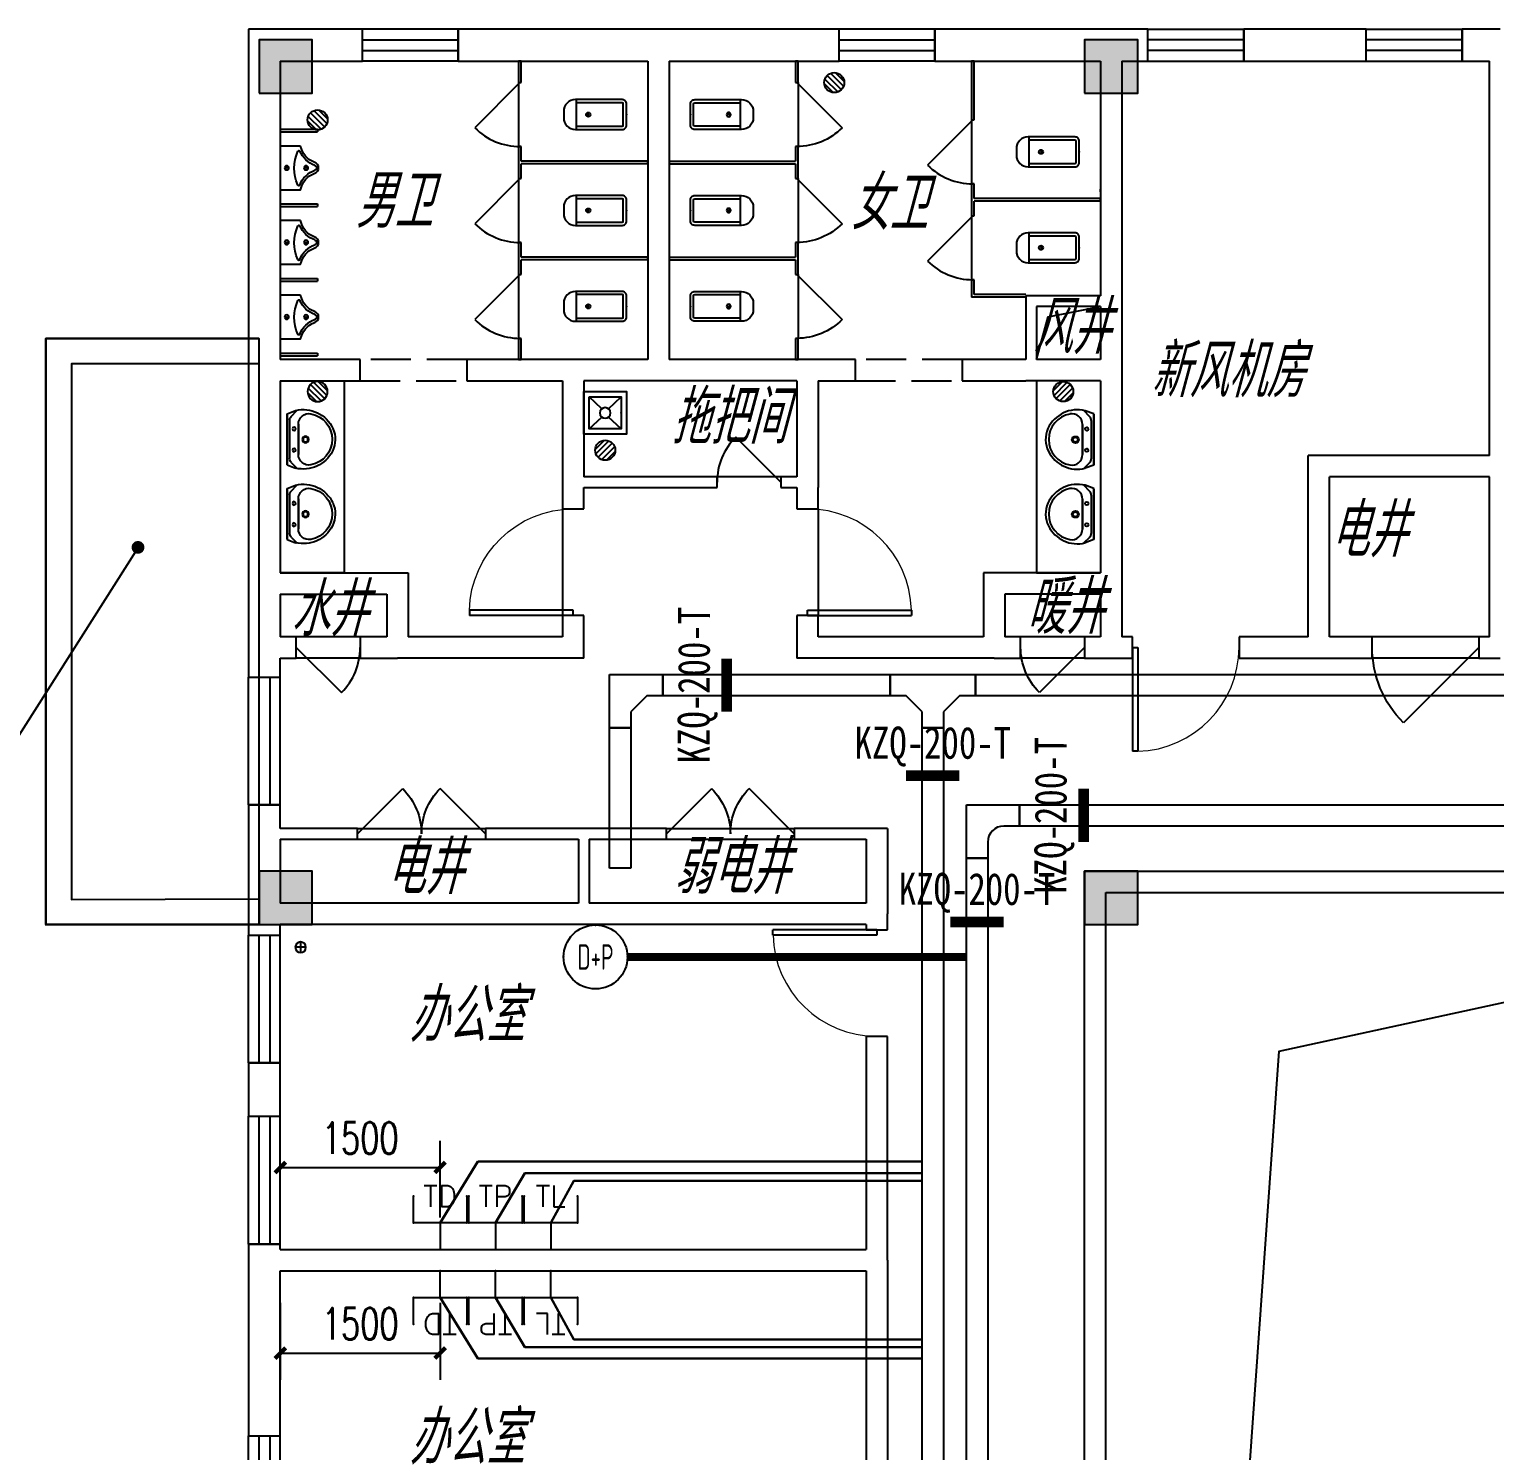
# Model space of a CAD drawing. Extents: x 1398449 to 2142961, y 256969 to 1032940.
# Drawn here: x 1516935 to 1530691, y 717331 to 730669 of the extents above; entities that cross this region are included whole.
import ezdxf
from ezdxf.enums import TextEntityAlignment as Align

# ---------------------------------------------------------------- set-up
doc = ezdxf.new("R2010")
doc.units = 0
doc.header["$LTSCALE"] = 1500
doc.header["$PDSIZE"] = 50
doc.linetypes.add('DASH', pattern=[0.35, 0.25, -0.1])
for name, color, linetype in [('1-建筑底图', 8, 'Continuous'), ('CABLETRAY_PDS', 6, 'Continuous'), ('EQUIP-通讯', 3, 'Continuous'), ('TEL_DIM', 3, 'Continuous'), ('WIRE-综合布线', 5, 'Continuous'), ('光纤点位', 3, 'Continuous'), ('内网桥架', 1, 'Continuous'), ('抗震支吊架', 2, 'Continuous'), ('排水', 153, 'Continuous'), ('红机电话', 3, 'Continuous'), ('蓝机电话', 3, 'Continuous')]:
    doc.layers.add(name, color=color, linetype=linetype)
doc.layers.add('内网线路', color=1, linetype='Continuous', lineweight=30)
doc.styles.add('_TCH_DIM_T3', font='SIMPLEX', dxfattribs={"width": 0.705882, "bigfont": 'GBCBIG'})
doc.styles.add('_TEL_ATTDEF', font='GBENOR', dxfattribs={"width": 0.8, "height": 3, "bigfont": 'GBCBIG'})
doc.styles.add('_TEL_DIM', font='SIMPLEX', dxfattribs={"width": 0.8, "height": 3.5, "bigfont": 'HZTXT'})
doc.styles.add('kzcad', font='', dxfattribs={"width": 0.8})
doc.styles.get("Standard").update_dxf_attribs({"font": 'gbeitc.shx', "bigfont": 'gbcbig.shx'})
doc.styles.get('kzcad').set_extended_font_data('SimSun')
doc.linetypes.add('JIEDI', pattern='A,1.25,-0.25,0.25,-0.25,0.625,["/",Standard,S=0.6,R=0,X=0,Y=-0.3],0.625,-0.25,0.25,-0.25', length=4)
doc.dimstyles.new('_TCH_ARCH&&100', dxfattribs={"dimtxt": 297.5, "dimasz": 100, "dimexe": 250, "dimexo": 300, "dimgap": 126.25, "dimtad": 1, "dimdec": 0, "dimzin": 0, "dimdsep": 46, "dimtxsty": '_TCH_DIM_T3', "dimblk": 'ARCHTICK', "dimcen": 0.09, "dimclrt": 7, "dimazin": 2, "dimtfac": 1, "dimtdec": 0, "dimtix": 1, "dimtmove": 2, "dimatfit": 3, "dimfxl": 1, "dimtolj": 1, "dimtzin": 0, "dimarcsym": 0})

# ---------------------------------------------------------------- blocks, each defined once
blk = doc.blocks.new('_E6')
for p, q in [((240, 0), (-240, 0)), ((-237, 0), (239, 0)), ((240, 0), (270, -79)), ((-213, -36), (-271, -91)), ((-240, 0), (-270, -79)), ((-179, -23), (181, -23)), ((141, -105), (-141, -105)), ((-141, -105), (141, -105)), ((217, -37), (274, -95))]:
    blk.add_line(p, q)
for centre, radius in [((-99, -65), 16.3), ((101, -65), 16.3), ((2, -172), 31.6), ((2, -172), 23)]:
    blk.add_circle(centre, radius)
for centre, radius, start, end in [((28, -152), 307, 166.1751, 244.7296), ((-141, -205), 100, 90, 190.5602), ((-179, -73), 50, 90, 133.181), ((-28, -152), 307, 297.0639, 13.8249), ((141, -205), 100, 349.4398, 90), ((181, -73), 50, 44.5607, 90), ((0, -179), 243, 190.5602, 349.4398), ((0, -201), 250, 245.8071, 296.4628), ((28, -152), 307, 266.589, 266.5936)]:
    blk.add_arc(centre, radius, start, end)
at = {"width": 0.8, "flags": 9}
for tag in ['XSIZE', 'YSIZE']:
    blk.add_attdef(tag, (0, 0), '', height=0.5, dxfattribs=at)
blk = doc.blocks.new('$lvtry$00000191')
for p, q in [((-150, -150), (-39, -269)), ((39, -269), (150, -150)), ((-150, -450), (-39, -331)), ((39, -331), (150, -450))]:
    blk.add_line(p, q)
for points in [[(200, -500), (200, -100), (-200, -100), (-200, -500)], [(150, -450), (150, -150), (-150, -150), (-150, -450)]]:
    blk.add_lwpolyline(points, close=True)
blk.add_circle((0, -300), 50)
blk.add_point((0, -150))
blk = doc.blocks.new('ng')
at = {"layer": '排水'}
for p, q in [((345991, 781358), (346091, 781358)), ((346041, 781408), (346041, 781308))]:
    blk.add_line(p, q, dxfattribs=at)
blk.add_circle((346041, 781358), 50, dxfattribs=at)
blk = doc.blocks.new('1yushui')
at = {"layer": '排水', "xscale": -1}
blk.add_blockref('ng', (796473, -59400), dxfattribs=at)
blk = doc.blocks.new('$TCHSYS$WIN2D')
for p, q in [((-0.5, 0.5), (0.5, 0.5)), ((-0.5, 0.5), (-0.5, -0.5)), ((0.5, 0.5), (0.5, -0.5)), ((0.5, 0.167), (-0.5, 0.167)), ((0.5, -0.167), (-0.5, -0.167)), ((-0.5, -0.5), (0.5, -0.5))]:
    blk.add_line(p, q)
blk = doc.blocks.new('$DorLib2D$00000114')
at = {"color": 0}
blk.add_line((0.5, 0), (-0.207, 0.707), dxfattribs=at)
blk.add_arc((0.5, 0), 1, 135, 180, dxfattribs=at)
blk = doc.blocks.new('$TwtSys$00000141')
for p, q in [((-94, 8), (-10, 92)), ((-94, 8), (-10, 92)), ((-87, -35), (35, 87)), ((-87, -35), (35, 87)), ((-66, -66), (66, 66)), ((-66, -66), (66, 66)), ((-32, -87), (88, 33)), ((-32, -87), (88, 33)), ((11, -92), (92, -11)), ((11, -92), (92, -11))]:
    blk.add_line(p, q)
blk.add_circle((0, 0), 94)
blk.add_circle((0, 0), 94)
blk = doc.blocks.new('$lvtry$00000200')
at = {"color": 0}
for p, q in [((-110, -40, 0), (-110, -470, 0)), ((100, -30, 0), (-100, -30, 0)), ((110, -470, 0), (110, -40, 0))]:
    blk.add_line(p, q, dxfattribs=at)
at = {"color": 0, "elevation": 0}
blk.add_lwpolyline([(100, 0), (-100, 0, 0.414214), (-140, -40), (-140, -480, 0.414214), (-30, -590), (30, -590, 0.414214), (140, -480), (140, -40, 0.414214)], format="xyb", close=True, dxfattribs=at)
blk.add_lwpolyline([(140, -470), (-140, -470)], dxfattribs=at)
at = {"color": 0}
blk.add_circle((0, -359, 0), 20, dxfattribs=at)
for centre, start, end in [((-100, -40, 0), 90, 180), ((100, -40, 0), 0, 90)]:
    blk.add_arc(centre, 10, start, end, dxfattribs=at)
for p in [(0, 0), (0, -359, 0)]:
    blk.add_point(p, dxfattribs=at)
blk = doc.blocks.new('$lvtry$00000222')
at = {"color": 0, "elevation": 0}
blk.add_lwpolyline([(-205, -191), (-205, 0), (205, 0), (205, -191, 0.268068), (51, -323, -0.317765), (0, -360, -0.317765), (-51, -323, 0.268068)], format="xyb", close=True, dxfattribs=at)
at = {"color": 0}
for centre in [(0, -60, 0), (0, -242, 0)]:
    blk.add_circle(centre, 20, dxfattribs=at)
for centre, radius, start, end in [((5, -526, 0), 395, 66.6675, 114.1084), ((-152, -175, 0), 10, 114.1084, 248.1394), ((-243, -401, 0), 233, 19.2639, 68.1394), ((243, -401, 0), 233, 110.4941, 160.7361), ((158, -173, 0), 10, 290.4941, 66.6675), ((0, -316, 0), 24, 199.2639, 269.4998), ((0, -316, 0), 24, 270.5002, 340.7361)]:
    blk.add_arc(centre, radius, start, end, dxfattribs=at)
for p in [(0, -60, 0), (0, -242, 0)]:
    blk.add_point(p, dxfattribs=at)
blk = doc.blocks.new('$DorLib2D$00000001')
for p, q in [((0.45, 0.975), (0.5, 0.975)), ((0.45, 0), (0.45, 0.975)), ((0.5, 0), (0.5, 0.975)), ((0.5, 0), (0.45, 0))]:
    blk.add_line(p, q)
at = {"lineweight": 13}
blk.add_arc((0.475, 0), 0.975, 91.4693, 180, dxfattribs=at)
blk = doc.blocks.new('$DorLib2D$00000116')
at = {"color": 0}
for p, q in [((-0.5, 0), (-0.146, 0.354)), ((0.5, 0), (0.146, 0.354))]:
    blk.add_line(p, q, dxfattribs=at)
for centre, start, end in [((-0.5, 0), 0, 45), ((0.5, 0), 135, 180)]:
    blk.add_arc(centre, 0.5, start, end, dxfattribs=at)
blk = doc.blocks.new('1-二层建筑底图')
at = {"layer": '1-建筑底图'}
h = blk.add_hatch(color=256, dxfattribs=at)
h.dxf.hatch_style = 1
h.paths.add_polyline_path([(1519091, 730069.3), (1519591, 730069.3), (1519591, 730569.3), (1519091, 730569.3)])
h = blk.add_hatch(color=256, dxfattribs=at)
h.dxf.hatch_style = 1
h.paths.add_polyline_path([(1526841, 730069.3), (1527341, 730069.3), (1527341, 730569.3), (1526841, 730569.3)])
h = blk.add_hatch(color=256, dxfattribs=at)
h.dxf.hatch_style = 1
h.paths.add_polyline_path([(1519091, 722269.3), (1519591, 722269.3), (1519591, 722769.3), (1519091, 722769.3)])
h = blk.add_hatch(color=256, dxfattribs=at)
h.dxf.hatch_style = 1
h.paths.add_polyline_path([(1526841, 722269.3), (1527341, 722269.3), (1527341, 722769.3), (1526841, 722769.3)])
for p, q in [((1520061, 730669.3), (1518991, 730669.3)), ((1518991, 730669.3), (1518991, 727469.3)), ((1520061, 730369.3), (1520061, 730669.3)), ((1522841, 730669.3), (1520961, 730669.3)), ((1520961, 730669.3), (1520961, 730369.3)), ((1524536.2, 730669.3), (1522841, 730669.3)), ((1524536.2, 730369.3), (1524536.2, 730669.3)), ((1527091, 730669.3), (1525436.2, 730669.3)), ((1525436.2, 730669.3), (1525436.2, 730369.3)), ((1527435.8, 730669.3), (1527091, 730669.3)), ((1527435.8, 730369.3), (1527435.8, 730669.3)), ((1529485.8, 730669.3), (1528335.8, 730669.3)), ((1528335.8, 730669.3), (1528335.8, 730369.3)), ((1529485.8, 730369.3), (1529485.8, 730669.3)), ((1530741, 730669.3), (1530385.8, 730669.3)), ((1530385.8, 730669.3), (1530385.8, 730369.3)), ((1519291, 730369.3), (1520061, 730369.3)), ((1519291, 730369.3), (1519291, 727569.3)), ((1520961, 730369.3), (1522741, 730369.3)), ((1521528.5, 730369.3), (1521528.5, 730169.3)), ((1521553.5, 730369.3), (1521528.5, 730369.3)), ((1521553.5, 730169.3), (1521553.5, 730369.3)), ((1522741, 730369.3), (1522741, 727569.3)), ((1522941, 730369.3), (1524536.2, 730369.3)), ((1522941, 730369.3), (1522941, 727569.3)), ((1524128.5, 730369.3), (1524128.5, 730169.3)), ((1524153.5, 730369.3), (1524128.5, 730369.3)), ((1524153.5, 730169.3), (1524153.5, 730369.3)), ((1525436.2, 730369.3), (1526991, 730369.3)), ((1525778.5, 730369.3), (1525778.5, 729819.3)), ((1525803.5, 730369.3), (1525778.5, 730369.3)), ((1525803.5, 729819.3), (1525803.5, 730369.3)), ((1526991, 730369.3), (1526991, 728169.3)), ((1527191, 730369.3), (1527191, 728169.3)), ((1527191, 730369.3), (1527435.8, 730369.3)), ((1528335.8, 730369.3), (1529485.8, 730369.3)), ((1530385.8, 730369.3), (1530641, 730369.3)), ((1530641, 726669.3), (1530641, 730369.3)), ((1521528.5, 730169.3), (1521528.5, 729569.3)), ((1521528.5, 730169.3), (1521553.5, 730169.3)), ((1524128.5, 730169.3), (1524153.5, 730169.3)), ((1524153.5, 730169.3), (1524153.5, 729569.3)), ((1525778.5, 729819.3), (1525803.5, 729819.3)), ((1525778.5, 729819.3), (1525778.5, 729219.3)), ((1519291, 729731.8), (1519641, 729731.8)), ((1519291, 729731.8), (1519291, 729706.8)), ((1519291, 729706.8), (1519641, 729706.8)), ((1519641, 729731.8), (1519641, 729706.8)), ((1521553.5, 729569.3), (1521528.5, 729569.3)), ((1521528.5, 729569.3), (1521528.5, 729419.3)), ((1521553.5, 729431.8), (1521553.5, 729569.3)), ((1524153.5, 729569.3), (1524128.5, 729569.3)), ((1524128.5, 729569.3), (1524128.5, 729431.8)), ((1524153.5, 729419.3), (1524153.5, 729569.3)), ((1521528.5, 729419.3), (1521528.5, 729269.3)), ((1522741, 729431.8), (1521553.5, 729431.8)), ((1521553.5, 729269.3), (1521553.5, 729406.8)), ((1522741, 729406.8), (1521553.5, 729406.8)), ((1522741, 729406.8), (1522741, 729431.8)), ((1522941, 729431.8), (1524128.5, 729431.8)), ((1522941, 729431.8), (1522941, 729406.8)), ((1522941, 729406.8), (1524128.5, 729406.8)), ((1524128.5, 729406.8), (1524128.5, 729269.3)), ((1524153.5, 729269.3), (1524153.5, 729419.3)), ((1521528.5, 729269.3), (1521528.5, 728669.3)), ((1521528.5, 729269.3), (1521553.5, 729269.3)), ((1524128.5, 729269.3), (1524153.5, 729269.3)), ((1524153.5, 729269.3), (1524153.5, 728669.3)), ((1525803.5, 729219.3), (1525778.5, 729219.3)), ((1525778.5, 729219.3), (1525778.5, 729069.3)), ((1525803.5, 729081.8), (1525803.5, 729219.3)), ((1526991, 729144.3), (1526991, 729169.3)), ((1519291, 729031.8), (1519641, 729031.8)), ((1519291, 729031.8), (1519291, 729006.8)), ((1519291, 729006.8), (1519641, 729006.8)), ((1519641, 729031.8), (1519641, 729006.8)), ((1525778.5, 729069.3), (1525778.5, 728919.3)), ((1526991, 729081.8), (1525803.5, 729081.8)), ((1525803.5, 728919.3), (1525803.5, 729056.8)), ((1526991, 729056.8), (1525803.5, 729056.8)), ((1526991, 729056.8), (1526991, 729081.8)), ((1525778.5, 728919.3), (1525778.5, 728319.3)), ((1525778.5, 728919.3), (1525803.5, 728919.3)), ((1521553.5, 728669.3), (1521528.5, 728669.3)), ((1521528.5, 728669.3), (1521528.5, 728519.3)), ((1521553.5, 728531.8), (1521553.5, 728669.3)), ((1524153.5, 728669.3), (1524128.5, 728669.3)), ((1524128.5, 728669.3), (1524128.5, 728531.8)), ((1524153.5, 728519.3), (1524153.5, 728669.3)), ((1521528.5, 728519.3), (1521528.5, 728369.3)), ((1522741, 728531.8), (1521553.5, 728531.8)), ((1521553.5, 728369.3), (1521553.5, 728506.8)), ((1522741, 728506.8), (1521553.5, 728506.8)), ((1522741, 728506.8), (1522741, 728531.8)), ((1522941, 728531.8), (1524128.5, 728531.8)), ((1522941, 728531.8), (1522941, 728506.8)), ((1522941, 728506.8), (1524128.5, 728506.8)), ((1524128.5, 728506.8), (1524128.5, 728369.3)), ((1524153.5, 728369.3), (1524153.5, 728519.3)), ((1519291, 728331.8), (1519641, 728331.8)), ((1519291, 728331.8), (1519291, 728306.8)), ((1519291, 728306.8), (1519641, 728306.8)), ((1519641, 728331.8), (1519641, 728306.8)), ((1521528.5, 728369.3), (1521528.5, 727769.3)), ((1521528.5, 728369.3), (1521553.5, 728369.3)), ((1524128.5, 728369.3), (1524153.5, 728369.3)), ((1524153.5, 728369.3), (1524153.5, 727769.3)), ((1525803.5, 728319.3), (1525778.5, 728319.3)), ((1525778.5, 728319.3), (1525778.5, 728156.8)), ((1525803.5, 728181.8), (1525803.5, 728319.3)), ((1526291, 728156.8), (1525778.5, 728156.8)), ((1526291, 728181.8), (1525803.5, 728181.8)), ((1526991, 728169.3), (1526291, 728169.3)), ((1526291, 728169.3), (1526291, 727569.3)), ((1527191, 728169.3), (1527191, 727469.3)), ((1526991, 728069.3), (1526391, 728069.3)), ((1526391, 728069.3), (1526391, 727569.3)), ((1526991, 728069.3), (1526991, 727569.3)), ((1521553.5, 727769.3), (1521528.5, 727769.3)), ((1521528.5, 727769.3), (1521528.5, 727569.3)), ((1521553.5, 727569.3), (1521553.5, 727769.3)), ((1524153.5, 727769.3), (1524128.5, 727769.3)), ((1524128.5, 727769.3), (1524128.5, 727569.3)), ((1524153.5, 727569.3), (1524153.5, 727769.3)), ((1519291, 727631.8), (1519641, 727631.8)), ((1519291, 727631.8), (1519291, 727606.8)), ((1519291, 727606.8), (1519641, 727606.8)), ((1519641, 727631.8), (1519641, 727606.8)), ((1518991, 727469.3), (1518991, 725469.3)), ((1520041, 727569.3), (1519291, 727569.3)), ((1520041, 727369.3), (1520041, 727569.3)), ((1522041, 727569.3), (1521041, 727569.3)), ((1521041, 727569.3), (1521041, 727369.3)), ((1521528.5, 727569.3), (1521553.5, 727569.3)), ((1522741, 727569.3), (1522041, 727569.3)), ((1524241, 727569.3), (1522941, 727569.3)), ((1524128.5, 727569.3), (1524153.5, 727569.3)), ((1524691, 727569.3), (1524241, 727569.3)), ((1524691, 727369.3), (1524691, 727569.3)), ((1526291, 727569.3), (1525691, 727569.3)), ((1525691, 727569.3), (1525691, 727369.3)), ((1526991, 727569.3), (1526391, 727569.3)), ((1527191, 727469.3), (1527191, 725469.3)), ((1519291, 727369.3), (1519291, 725569.3)), ((1519291, 727369.3), (1520041, 727369.3)), ((1521041, 727369.3), (1521941, 727369.3)), ((1521941, 727369.3), (1521941, 726369.3)), ((1522141, 727369.3), (1522141, 726469.3)), ((1522841, 727369.3), (1522141, 727369.3)), ((1524141, 727369.3), (1522841, 727369.3)), ((1524141, 727369.3), (1524141, 726469.3)), ((1524341, 727369.3), (1524341, 726369.3)), ((1524341, 727369.3), (1524691, 727369.3)), ((1525691, 727369.3), (1526291, 727369.3)), ((1526991, 727369.3), (1526291, 727369.3)), ((1526991, 727369.3), (1526991, 725569.3)), ((1528941, 724969.3), (1528941, 726669.3)), ((1530641, 726669.3), (1528941, 726669.3)), ((1521941, 726369.3), (1521941, 726169.3)), ((1523391, 726469.3), (1522141, 726469.3)), ((1522141, 726369.3), (1523391, 726369.3)), ((1522141, 726169.3), (1522141, 726369.3)), ((1523991, 726469.3), (1523391, 726469.3)), ((1523391, 726369.3), (1523391, 726469.3)), ((1524141, 726469.3), (1523991, 726469.3)), ((1523991, 726469.3), (1523991, 726369.3)), ((1523991, 726369.3), (1524141, 726369.3)), ((1524141, 726369.3), (1524141, 726169.3)), ((1524341, 726169.3), (1524341, 726369.3)), ((1529141, 724969.3), (1529141, 726469.3)), ((1530641, 726469.3), (1529141, 726469.3)), ((1530641, 724969.3), (1530641, 726469.3)), ((1521941, 726169.3), (1521941, 725169.3)), ((1521941, 726169.3), (1522141, 726169.3)), ((1524141, 726169.3), (1524341, 726169.3)), ((1524341, 726169.3), (1524341, 725169.3)), ((1517955.1, 725807.8), (1516778.4, 723949.2)), ((1519291, 725569.3), (1520491, 725569.3)), ((1520491, 725569.3), (1520491, 724969.3)), ((1526991, 725569.3), (1525891, 725569.3)), ((1525891, 725569.3), (1525891, 724969.3)), ((1518991, 725469.3), (1518991, 724869.3)), ((1519291, 725369.3), (1519291, 724969.3)), ((1519291, 725369.3), (1520291, 725369.3)), ((1520291, 725369.3), (1520291, 724969.3)), ((1526991, 725369.3), (1526091, 725369.3)), ((1526091, 725369.3), (1526091, 724969.3)), ((1526991, 725369.3), (1526991, 724969.3)), ((1527191, 725469.3), (1527191, 724969.3)), ((1522141, 725169.3), (1521941, 725169.3)), ((1521941, 725169.3), (1521941, 724969.3)), ((1522141, 724769.3), (1522141, 725169.3)), ((1524341, 725169.3), (1524141, 725169.3)), ((1524141, 725169.3), (1524141, 724769.3)), ((1524341, 724969.3), (1524341, 725169.3)), ((1519441, 724969.3), (1519291, 724969.3)), ((1519441, 724769.3), (1519441, 724969.3)), ((1520041, 724969.3), (1519441, 724969.3)), ((1520291, 724969.3), (1520041, 724969.3)), ((1520041, 724969.3), (1520041, 724769.3)), ((1521941, 724969.3), (1520491, 724969.3)), ((1525891, 724969.3), (1524341, 724969.3)), ((1526241, 724969.3), (1526091, 724969.3)), ((1526241, 724769.3), (1526241, 724969.3)), ((1526841, 724969.3), (1526241, 724969.3)), ((1526991, 724969.3), (1526841, 724969.3)), ((1526841, 724969.3), (1526841, 724769.3)), ((1527291, 724969.3), (1527191, 724969.3)), ((1527291, 724769.3), (1527291, 724969.3)), ((1528941, 724969.3), (1528291, 724969.3)), ((1528291, 724969.3), (1528291, 724769.3)), ((1529541, 724969.3), (1529141, 724969.3)), ((1530541, 724969.3), (1529541, 724969.3)), ((1529541, 724769.3), (1529541, 724969.3)), ((1530641, 724969.3), (1530541, 724969.3)), ((1530541, 724969.3), (1530541, 724769.3)), ((1518991, 724869.3), (1518991, 724590.6)), ((1519291, 724590.6), (1519291, 724769.3)), ((1519291, 724769.3), (1519441, 724769.3)), ((1520041, 724769.3), (1519441, 724769.3)), ((1520041, 724769.3), (1520391, 724769.3)), ((1522141, 724769.3), (1520391, 724769.3)), ((1525991, 724769.3), (1524141, 724769.3)), ((1525991, 724769.3), (1526241, 724769.3)), ((1526841, 724769.3), (1526241, 724769.3)), ((1526841, 724769.3), (1527091, 724769.3)), ((1527091, 724769.3), (1527291, 724769.3)), ((1528291, 724769.3), (1529041, 724769.3)), ((1529041, 724769.3), (1529541, 724769.3)), ((1530541, 724769.3), (1529541, 724769.3)), ((1530541, 724769.3), (1530741, 724769.3)), ((1518991, 724590.6), (1519291, 724590.6)), ((1519291, 723390.6), (1518991, 723390.6)), ((1518991, 723390.6), (1518991, 723119.3)), ((1519291, 723169.3), (1519291, 723390.6)), ((1520016, 723169.3), (1519291, 723169.3)), ((1520016, 723169.3), (1521216, 723169.3)), ((1520016, 723069.3), (1520016, 723169.3)), ((1522141, 723169.3), (1521216, 723169.3)), ((1521216, 723169.3), (1521216, 723069.3)), ((1522916, 723169.3), (1522141, 723169.3)), ((1522916, 723169.3), (1524116, 723169.3)), ((1522916, 723069.3), (1522916, 723169.3)), ((1524991, 723169.3), (1524116, 723169.3)), ((1524116, 723169.3), (1524116, 723069.3)), ((1524991, 723169.3), (1524991, 722369.3)), ((1518991, 723119.3), (1518991, 722369.3)), ((1519291, 723069.3), (1519291, 722469.3)), ((1519291, 723069.3), (1520016, 723069.3)), ((1520016, 723069.3), (1521216, 723069.3)), ((1521216, 723069.3), (1522091, 723069.3)), ((1522091, 723069.3), (1522091, 722469.3)), ((1522191, 723069.3), (1522916, 723069.3)), ((1522191, 723069.3), (1522191, 722469.3)), ((1522916, 723069.3), (1524116, 723069.3)), ((1524116, 723069.3), (1524791, 723069.3)), ((1524791, 723069.3), (1524791, 722469.3)), ((1518991, 722369.3), (1518991, 722169.3)), ((1522091, 722469.3), (1519291, 722469.3)), ((1524791, 722469.3), (1522191, 722469.3)), ((1524991, 722219.3), (1524991, 722369.3)), ((1522141, 722269.3), (1519291, 722269.3)), ((1519291, 722169.3), (1519291, 722269.3)), ((1524791, 722269.3), (1522141, 722269.3)), ((1524791, 722269.3), (1524791, 722219.3)), ((1524791, 722219.3), (1524991, 722219.3)), ((1518991, 722169.3), (1519291, 722169.3)), ((1524991, 721219.3), (1524791, 721219.3)), ((1524791, 721219.3), (1524791, 719219.3)), ((1524991, 719119.3), (1524991, 721219.3)), ((1518991, 720969.3), (1518991, 720468.9)), ((1519291, 720969.3), (1518991, 720969.3)), ((1519291, 720468.9), (1519291, 720969.3)), ((1518991, 720468.9), (1519291, 720468.9)), ((1519291, 719268.9), (1518991, 719268.9)), ((1518991, 719268.9), (1518991, 719119.3)), ((1519291, 719219.3), (1519291, 719268.9)), ((1519291, 719219.3), (1524791, 719219.3)), ((1518991, 719119.3), (1518991, 717469.3)), ((1524991, 719119.3), (1524991, 715869.3)), ((1519291, 719019.3), (1524791, 719019.3)), ((1519291, 717469.3), (1519291, 719019.3)), ((1524791, 719019.3), (1524791, 715969.3)), ((1518991, 717469.3), (1519291, 717469.3))]:
    blk.add_line(p, q, dxfattribs=at)
at = {"layer": '1-建筑底图', "linetype": 'DASH'}
for p, q in [((1521041, 727569.3), (1520041, 727569.3)), ((1525691, 727569.3), (1524691, 727569.3)), ((1520041, 727369.3), (1521041, 727369.3)), ((1524691, 727369.3), (1525691, 727369.3))]:
    blk.add_line(p, q, dxfattribs=at)
at = {"layer": '1-建筑底图'}
for points in [[(1519091, 730069.3), (1519591, 730069.3), (1519591, 730569.3), (1519091, 730569.3)], [(1526841, 730069.3), (1527341, 730069.3), (1527341, 730569.3), (1526841, 730569.3)], [(1517090.9, 727769.3), (1519090.9, 727769.3), (1519090.9, 722269.3), (1517090.9, 722269.3)], [(1519091, 722269.3), (1519591, 722269.3), (1519591, 722769.3), (1519091, 722769.3)], [(1526841, 722269.3), (1527341, 722269.3), (1527341, 722769.3), (1526841, 722769.3)], [(1526841, 722769.3), (1534641, 722769.3), (1534641, 701869.3), (1526841, 701869.3)], [(1527041, 722569.3), (1534441, 722569.3), (1534441, 702069.3), (1527041, 702069.3)]]:
    blk.add_lwpolyline(points, close=True, dxfattribs=at)
for points in [[(1526391, 727569.3), (1526498.2, 727971.7), (1526991, 728069.3)], [(1519090.9, 727769.3), (1517090.9, 727769.3), (1517090.9, 722264.2), (1519090.9, 722269.3)], [(1519090.9, 727529.3), (1517330.9, 727529.3), (1517330.9, 722504.8), (1519090.3, 722509.3)], [(1519291, 727369.3), (1519891, 727369.3), (1519891, 725569.3), (1519291, 725569.3)], [(1526991, 727369.3), (1526391, 727369.3), (1526391, 725569.3), (1526991, 725569.3)], [(1527341, 702369.3), (1528667.1, 721080), (1534141, 722269.3)]]:
    blk.add_lwpolyline(points, dxfattribs=at)
at = {"layer": '1-建筑底图', "const_width": 60}
blk.add_lwpolyline([(1517971.1, 725833.1, 1), (1517939, 725782.4, 1)], format="xyb", close=True, dxfattribs=at)
at = {"layer": '1-建筑底图'}
for name, p, xscale, yscale, zscale, rotation in [('$TCHSYS$WIN2D', (1520511, 730519.3), 900, 300, -900, 180.0000000075253), ('$TCHSYS$WIN2D', (1524986.2, 730519.3), 900, 300, -900, 179.9999999967748), ('$TCHSYS$WIN2D', (1527885.8, 730519.3), -900, 300, 900, 179.9999999967746), ('$TCHSYS$WIN2D', (1529935.8, 730519.3), -900, 300, 900, 179.9999999967746), ('$DorLib2D$00000114', (1521541, 729869.3), 600, 600, 25, 90.00000368382608), ('$DorLib2D$00000114', (1524141, 729869.3), -600, 600, 25, 269.9999963161738), ('$DorLib2D$00000114', (1525791, 729519.3), 600, 600, 25, 90.00000368382806), ('$DorLib2D$00000114', (1521541, 728969.3), 600, 600, 25, 90.0000036838257), ('$DorLib2D$00000114', (1524141, 728969.3), -600, 600, 25, 269.9999963161742), ('$DorLib2D$00000114', (1525791, 728619.3), 600, 600, 25, 90.0000036838257), ('$DorLib2D$00000114', (1521541, 728069.3), 599.9999999999999, 599.9999999999999, 25, 90.000004071598), ('$DorLib2D$00000114', (1524141, 728069.3), -600.0000000000016, 600.0000000000016, 25, 269.999995928402), ('$DorLib2D$00000114', (1523691, 726419.3), 600, 600, -600, 359.9999999989691), ('$DorLib2D$00000001', (1522041, 725669.3), -1000, 1000, 1000, 90), ('$DorLib2D$00000001', (1524241, 725669.3), 1000, 1000, 1000, 270), ('$DorLib2D$00000114', (1519741, 724869.3), 600, 600, 199.9999999979918, 180), ('$DorLib2D$00000114', (1526541, 724869.3), -600, 600, 199.9999983671296, 179.9999998655671), ('$DorLib2D$00000001', (1527791, 724869.3), 1000, 1000, 199.9999987617775, 179.9999998925223), ('$DorLib2D$00000114', (1530041, 724869.3), -1000, 1000, 199.9999987617775, 179.9999998925211), ('$TCHSYS$WIN2D', (1519141, 723990.6), 1200, 300, -1200, 90), ('$DorLib2D$00000001', (1524891, 721719.3), 1000, 1000, -1000, 90.00000001333501), ('$TCHSYS$WIN2D', (1519141, 721569.3), 1200, 300, -1200, 90), ('$TCHSYS$WIN2D', (1519141, 719868.9), 1200, 300, -1200, 90), ('$TCHSYS$WIN2D', (1519141, 716869.3), 1200, 300, -1200, 90)]:
    blk.add_blockref(name, p, dxfattribs=dict(at, xscale=xscale, yscale=yscale, zscale=zscale, rotation=rotation))
for name, p, rotation in [('$TwtSys$00000141', (1524491, 730169.3), 270), ('$TwtSys$00000141', (1519641, 729819.3), 270), ('$lvtry$00000200', (1522541, 729869.3, -400), 270.0000036837288), ('$lvtry$00000200', (1526791, 729519.3, -400), 270.0000036837288), ('$lvtry$00000200', (1522541, 728969.3, -400), 270.0000036837288), ('$lvtry$00000200', (1526791, 728619.3, -400), 270.0000036837288), ('$lvtry$00000200', (1522541, 728069.3, -400), 270.0000036837288), ('_E6', (1526926.5, 726820.2), 270), ('_E6', (1526926.5, 726120.2), 270)]:
    blk.add_blockref(name, p, dxfattribs=dict(at, rotation=rotation))
at = {"layer": '1-建筑底图', "xscale": -1}
for name, p, rotation in [('$lvtry$00000200', (1523141, 729869.3, -400), 89.99999631627117), ('$lvtry$00000222', (1519291, 729369.3, 0), 90), ('$lvtry$00000200', (1523141, 728969.3, -400), 89.99999631627117), ('$lvtry$00000222', (1519291, 728669.3, 0), 90), ('$lvtry$00000222', (1519291, 727969.3, 0), 90), ('$lvtry$00000200', (1523141, 728069.3, -400), 89.99999631627117), ('$lvtry$00000191', (1522641, 727069.3), 270), ('_E6', (1519355.4, 726821.7), 90), ('_E6', (1519355.4, 726121.7), 90)]:
    blk.add_blockref(name, p, dxfattribs=dict(at, rotation=rotation))
blk.add_blockref('$TwtSys$00000141', (1519641, 727269.3), dxfattribs=at)
at = {"layer": '1-建筑底图'}
for name, p in [('$TwtSys$00000141', (1526641, 727269.3)), ('$TwtSys$00000141', (1522341, 726719.3)), ('1yushui', (1069049.3, 96.8))]:
    blk.add_blockref(name, p, dxfattribs=at)
at = {"layer": '1-建筑底图', "xscale": -1200, "yscale": 1200, "zscale": 100}
for p in [(1520616, 723119.3), (1523516, 723119.3)]:
    blk.add_blockref('$DorLib2D$00000116', p, dxfattribs=at)
at = {"layer": '1-建筑底图'}
for s, p in [('男卫', (1519996.3, 728806.6)), ('女卫', (1524643, 728787.2)), ('风井', (1526354.2, 727626.2)), ('新风机房', (1527458.6, 727215.3)), ('拖把间', (1522962.3, 726781.6)), ('电井', (1529141, 725719.3)), ('水井', (1519385.9, 724976.6)), ('暖井', (1526294, 724998.1)), ('电井', (1520281.5, 722554.2)), ('弱电井', (1522983.7, 722559.2)), ('办公室', (1520498.6, 721168.3)), ('办公室', (1520498.6, 717203.4))]:
    blk.add_text(s, height=500, dxfattribs=at).set_placement(p)
blk = doc.blocks.new('$equip_U$00000080(win7-PC-hzk)')
blk.add_circle((0, 0.5), 0.5)
for p in [(0, 0.999), (-0.5, 0.5), (0.5, 0.5)]:
    blk.add_point(p)
at = {"color": 7, "style": '_TEL_DIM', "width": 0.7}
blk.add_attdef('$TEXT$', text='', height=0.4, dxfattribs=at).set_placement((0, 0.5), align=Align.MIDDLE_CENTER)
at = {"color": 7, "style": '_TEL_DIM', "flags": 1}
for tag in ['A', 'REMARK']:
    blk.add_attdef(tag, text='', height=0.00002, dxfattribs=at).set_placement((0, 0), align=Align.MIDDLE_CENTER)
blk = doc.blocks.new('$equip$00001867')
for p, q in [((-0.5, 0.499), (-0.5, 0.999)), ((0.5, 0.999), (0.5, 0.499)), ((0.5, 0.499), (-0.5, 0.499)), ((0, 0.5), (0, 0))]:
    blk.add_line(p, q)
for p in [(-0.5, 0.999), (0.5, 0.999), (-0.5, 0.499), (0.5, 0.499), (0, 0)]:
    blk.add_point(p)
at = {"color": 7, "style": '_TEL_DIM'}
blk.add_attdef('$TEXT$', text='', height=0.4, dxfattribs=at).set_placement((0, 0.999), align=Align.MIDDLE_CENTER)
at = {"color": 7, "style": '_TEL_DIM', "flags": 1}
blk.add_attdef('A', text='', height=0.00002, dxfattribs=at).set_placement((0, 0), align=Align.MIDDLE_CENTER)
blk = doc.blocks.new('$equip$00002670')
for p, q in [((-0.5, 0.499), (-0.5, 0.999)), ((0.5, 0.999), (0.5, 0.499)), ((0.5, 0.499), (-0.5, 0.499)), ((0, 0.5), (0, 0))]:
    blk.add_line(p, q)
for p in [(-0.5, 0.999), (0.5, 0.999), (-0.5, 0.499), (0.5, 0.499), (0, 0)]:
    blk.add_point(p)
at = {"color": 7, "style": '_TEL_DIM'}
blk.add_attdef('$TEXT$', text='', height=0.4, dxfattribs=at).set_placement((0, 0.999), align=Align.MIDDLE_CENTER)
at = {"color": 7, "style": '_TEL_DIM', "flags": 1}
blk.add_attdef('A', text='', height=0.000025, dxfattribs=at).set_placement((0, 0), align=Align.MIDDLE_CENTER)
blk = doc.blocks.new('_ArchTick')
at = {"color": 0, "linetype": 'ByBlock', "const_width": 0.4}
blk.add_lwpolyline([(-0.5, -0.5), (0.5, 0.5)], dxfattribs=at)
blk = doc.blocks.new('*D1245')
at = {"layer": 'Defpoints', "color": 0, "transparency": 16777216}
for p in [(1519291, 719017), (1520791, 719017), (1520791, 718247)]:
    blk.add_point(p, dxfattribs=at)
at = {"layer": 'TEL_DIM', "color": 0, "lineweight": -2, "transparency": 16777216}
for p, q in [((1519291, 718717), (1519291, 717997)), ((1520791, 718717), (1520791, 717997)), ((1519291, 718247), (1520791, 718247))]:
    blk.add_line(p, q, dxfattribs=at)
at = {"layer": 'TEL_DIM', "color": 0, "lineweight": -2, "transparency": 16777216, "xscale": 100, "yscale": 100, "zscale": 100, "rotation": 180}
blk.add_blockref('_ArchTick', (1519291, 718247), dxfattribs=at)
at = {"layer": 'TEL_DIM', "color": 0, "lineweight": -2, "transparency": 16777216, "xscale": 100, "yscale": 100, "zscale": 100}
blk.add_blockref('_ArchTick', (1520791, 718247), dxfattribs=at)
at = {"layer": 'TEL_DIM', "color": 7, "transparency": 16777216, "insert": (1520041, 718522), "char_height": 297.5, "attachment_point": 5, "style": '_TCH_DIM_T3'}
blk.add_mtext('\\A1;1500', dxfattribs=at)
blk = doc.blocks.new('*D1246')
at = {"layer": 'Defpoints', "color": 0, "transparency": 16777216}
for p in [(1520791, 719989), (1519291, 719219), (1520791, 719219)]:
    blk.add_point(p, dxfattribs=at)
at = {"layer": 'TEL_DIM', "color": 0, "lineweight": -2, "transparency": 16777216}
for p, q in [((1519291, 719519), (1519291, 720239)), ((1520791, 719519), (1520791, 720239)), ((1519291, 719989), (1520791, 719989))]:
    blk.add_line(p, q, dxfattribs=at)
at = {"layer": 'TEL_DIM', "color": 0, "lineweight": -2, "transparency": 16777216, "xscale": 100, "yscale": 100, "zscale": 100, "rotation": 180}
blk.add_blockref('_ArchTick', (1519291, 719989), dxfattribs=at)
at = {"layer": 'TEL_DIM', "color": 0, "lineweight": -2, "transparency": 16777216, "xscale": 100, "yscale": 100, "zscale": 100}
blk.add_blockref('_ArchTick', (1520791, 719989), dxfattribs=at)
at = {"layer": 'TEL_DIM', "color": 7, "transparency": 16777216, "insert": (1520041, 720264), "char_height": 297.5, "attachment_point": 5, "style": '_TCH_DIM_T3'}
blk.add_mtext('\\A1;1500', dxfattribs=at)

msp = doc.modelspace()

# ---------------------------------------------------------------- linework, layer by layer
at = {"layer": 'CABLETRAY_PDS'}
for p, q in [((1525731.5, 722892.6), (1525731.5, 723392.6)), ((1525731.5, 723392.6), (1526231.5, 723392.6)), ((1526231.5, 723392.6), (1526231.5, 723192.6)), ((1526231.5, 723192.6), (1526231.5, 723392.6)), ((1526231.5, 723392.6), (1535181.4, 723392.6)), ((1526231.5, 723192.6), (1526081.5, 723192.6)), ((1535181.4, 723192.6), (1526231.5, 723192.6)), ((1525931.5, 723042.6), (1525931.5, 722892.6)), ((1525731.5, 700495.9), (1525731.5, 722892.6)), ((1525731.5, 722892.6), (1525931.5, 722892.6)), ((1525931.5, 722892.6), (1525731.5, 722892.6)), ((1525931.5, 722892.6), (1525931.5, 700495.9))]:
    msp.add_line(p, q, dxfattribs=at)
msp.add_arc((1526081.5, 723042.6), 150, 90, 180, dxfattribs=at)
at = {"layer": 'WIRE-综合布线', "linetype": 'Continuous', "const_width": 75}
msp.add_lwpolyline([(1522549.8, 721963.9), (1525731.5, 721963.9)], dxfattribs=at)
at = {"layer": '内网桥架'}
for p, q in [((1522382.1, 724114.8), (1522382.1, 724614.8)), ((1522382.1, 724614.8), (1522882.1, 724614.8)), ((1522882.1, 724614.8), (1522882.1, 724414.8)), ((1522882.1, 724414.8), (1522882.1, 724614.8)), ((1522882.1, 724614.8), (1525016, 724614.8)), ((1525016, 724614.8), (1525016, 724414.8)), ((1525016, 724614.8), (1525816, 724614.8)), ((1525016, 724414.8), (1525016, 724614.8)), ((1525816, 724414.8), (1525816, 724614.8)), ((1525816, 724614.8), (1535502.5, 724614.8)), ((1525816, 724614.8), (1525816, 724414.8)), ((1522732.1, 724414.8), (1522582.1, 724264.8)), ((1522882.1, 724414.8), (1522732.1, 724414.8)), ((1525016, 724414.8), (1522882.1, 724414.8)), ((1525166, 724414.8), (1525016, 724414.8)), ((1525316, 724264.8), (1525166, 724414.8)), ((1525666, 724414.8), (1525516, 724264.8)), ((1525816, 724414.8), (1525666, 724414.8)), ((1535502.5, 724414.8), (1525816, 724414.8)), ((1522582.1, 724264.8), (1522582.1, 724114.8)), ((1525316, 724114.8), (1525316, 724264.8)), ((1525516, 724264.8), (1525516, 724114.8)), ((1522382.1, 722797.3), (1522382.1, 724114.8)), ((1522382.1, 724114.8), (1522582.1, 724114.8)), ((1522582.1, 724114.8), (1522382.1, 724114.8)), ((1522582.1, 724114.8), (1522582.1, 722797.3)), ((1525316, 701496.8), (1525316, 724114.8)), ((1525316, 724114.8), (1525516, 724114.8)), ((1525516, 724114.8), (1525316, 724114.8)), ((1525516, 724114.8), (1525516, 701496.8)), ((1522582.1, 722797.3), (1522382.1, 722797.3))]:
    msp.add_line(p, q, dxfattribs=at)
at = {"layer": '内网线路'}
for points in [[(1520791, 719468.8), (1521146.5, 720044), (1525316, 720044)], [(1521311, 719469.1), (1521587.1, 719936.4), (1525316, 719936.4)], [(1521829.3, 719468.8), (1522044.9, 719862.9), (1525316, 719862.9)], [(1520791, 718769.8), (1521146.5, 718194.6), (1525316, 718194.6)], [(1521311, 718769.6), (1521587.1, 718302.2), (1525316, 718302.2)], [(1521829.3, 718769.8), (1522044.9, 718375.7), (1525316, 718375.7)]]:
    msp.add_lwpolyline(points, dxfattribs=at)
at = {"layer": '抗震支吊架', "color": 5, "const_width": 100}
for points in [[(1523482.1, 724264.8), (1523482.1, 724764.8)], [(1525166, 723664.8), (1525666, 723664.8)]]:
    msp.add_lwpolyline(points, dxfattribs=at)
at = {"layer": '抗震支吊架', "color": 2, "const_width": 100}
for points in [[(1526831.5, 723042.6), (1526831.5, 723542.6)], [(1525581.5, 722292.6), (1526081.5, 722292.6)]]:
    msp.add_lwpolyline(points, dxfattribs=at)

# ---------------------------------------------------------------- block references
at = {"layer": '1-建筑底图', "linetype": 'JIEDI'}
msp.add_blockref('1-二层建筑底图', (0, 0), dxfattribs=at)
at = {"layer": 'EQUIP-通讯', "linetype": 'JIEDI'}
ref = msp.add_blockref('$equip_U$00000080(win7-PC-hzk)', (1522250.1, 721664.2), dxfattribs=dict(at, xscale=600, yscale=600, zscale=600))
ref.add_attrib('$TEXT$', 'D+P', dxfattribs={"layer": '0', "color": 7, "height": 240, "style": '_TEL_ATTDEF', "width": 0.7}).set_placement((1522250.1, 721963.9), align=Align.MIDDLE_CENTER)
at = {"layer": '光纤点位', "xscale": 500, "yscale": 500, "zscale": 500}
msp.add_blockref('$equip$00002670', (1520791, 719219.3), dxfattribs=at).add_auto_attribs({'$TEXT$': 'TD'})
at = {"layer": '光纤点位', "xscale": 500, "yscale": 500, "zscale": 500, "rotation": 180}
msp.add_blockref('$equip$00002670', (1520791, 719019.3), dxfattribs=at).add_auto_attribs({'$TEXT$': 'TD'})
at = {"layer": '红机电话', "xscale": 500, "yscale": 500, "zscale": 500}
msp.add_blockref('$equip$00001867', (1521311, 719219.3), dxfattribs=at).add_auto_attribs({'$TEXT$': 'TP'})
at = {"layer": '红机电话', "xscale": 500, "yscale": 500, "zscale": 500, "rotation": 180}
msp.add_blockref('$equip$00001867', (1521311, 719019.3), dxfattribs=at).add_auto_attribs({'$TEXT$': 'TP'})
at = {"layer": '蓝机电话', "xscale": 500, "yscale": 500, "zscale": 500}
msp.add_blockref('$equip$00001867', (1521829.3, 719219.3), dxfattribs=at).add_auto_attribs({'$TEXT$': 'TL'})
at = {"layer": '蓝机电话', "xscale": 500, "yscale": 500, "zscale": 500, "rotation": 180}
msp.add_blockref('$equip$00001867', (1521829.3, 719019.3), dxfattribs=at).add_auto_attribs({'$TEXT$': 'TL'})

# ---------------------------------------------------------------- texts
at = {"layer": '抗震支吊架', "color": 5, "style": 'kzcad', "width": 0.8}
for rotation, p in [(89.88539, (1523322.1, 724514.8)), (359.88539, (1525416, 723824.8))]:
    msp.add_text('KZQ-200-T', height=300, rotation=rotation, dxfattribs=at).set_placement(p, align=Align.CENTER)
at = {"layer": '抗震支吊架', "color": 2, "style": 'kzcad', "width": 0.8}
for rotation, p in [(89.88539, (1526671.5, 723292.6)), (359.88539, (1525831.5, 722452.6))]:
    msp.add_text('KZQ-200-T', height=300, rotation=rotation, dxfattribs=at).set_placement(p, align=Align.CENTER)

# ---------------------------------------------------------------- dimensions: what is measured, and where the dimension line sits
at = {"layer": 'TEL_DIM'}
for p1, p2, distance, picture, middle in [((1519291, 719219.3), (1520791, 719219.3), 769.9, '*D1246', (1520041, 720264.2)), ((1519291, 719016.8), (1520791, 719016.8), -769.9, '*D1245', (1520041, 718522))]:
    dim = msp.add_aligned_dim(p1=p1, p2=p2, distance=distance, dimstyle='_TCH_ARCH&&100', dxfattribs=at)
    dim.commit()
    dim.dimension.update_dxf_attribs({"geometry": picture, "text_midpoint": middle})

doc.saveas('drawing.dxf')
